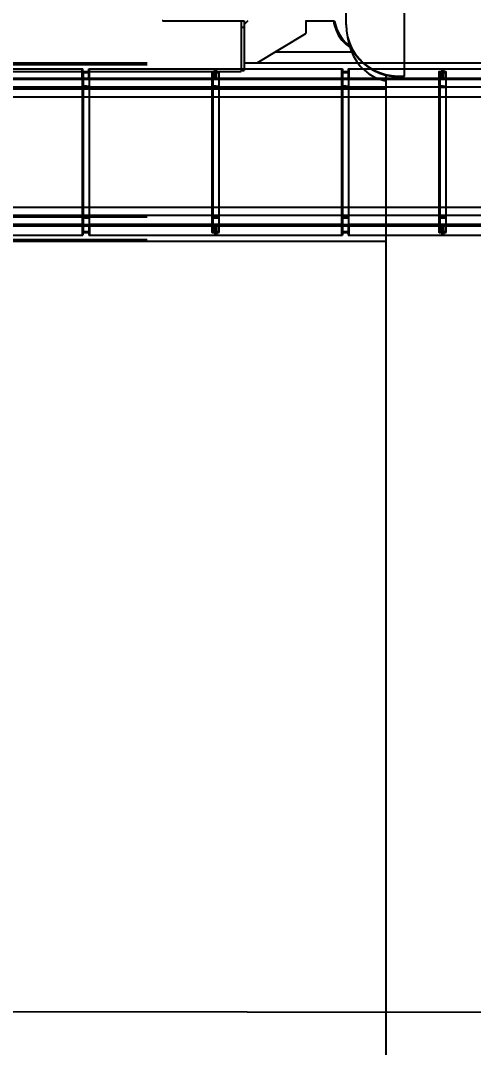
# Model space of a CAD drawing. Header units: millimetres. Extents: x 150209.93 to 150215.05, y 136675.65 to 136679.93.
# Drawn here: x 150213.4369 to 150213.5068, y 136678.6194 to 136678.7776 of the extents above; entities that cross this region are included whole.
import ezdxf

# ---------------------------------------------------------------- set-up
doc = ezdxf.new("R2010")
doc.units = ezdxf.units.MM
doc.header["$LTSCALE"] = 0.25
for name, pattern in [('XKITLINE00', [0]), ('XKITLINE02', [4, 2, -2]), ('XKITLINE03', [6, 3, -1, 1, -1])]:
    doc.linetypes.add(name, pattern=pattern)
doc.styles.add('ROMANS', font='romans.shx')
doc.dimstyles.new('MD300', dxfattribs={"dimtxt": 2.5, "dimasz": 2.5, "dimexe": 1, "dimexo": 1, "dimgap": 0.5, "dimtad": 1, "dimdec": 1, "dimlfac": 50, "dimrnd": 0.5, "dimdsep": 46, "dimtxsty": 'ROMANS', "dimcen": 1, "dimclrd": 146, "dimclre": 146, "dimclrt": 30, "dimadec": 1, "dimazin": 2, "dimtfac": 1, "dimtdec": 1, "dimtmove": 0, "dimatfit": 1, "dimfxl": 1, "dimtolj": 1, "dimtzin": 0, "dimlwd": -1, "dimlwe": -1, "dimarcsym": 0})

# ---------------------------------------------------------------- blocks, each defined once
blk = doc.blocks.new('çatıı')
at = {"color": 8, "linetype": 'XKITLINE00'}
for p, q in [((22838.23, 15690.68), (22838.23, 15790.25)), ((22793.23, 15730.36), (22793.23, 15750.58)), ((22651.55, 15733.86), (22651.91, 15733.72)), ((22651.91, 15733.72), (22652.29, 15733.67)), ((22652.29, 15733.67), (22712.29, 15733.67)), ((22712.29, 15733.67), (22712.29, 15729.34)), ((22712.29, 15733.67), (22714.79, 15733.67)), ((22714.79, 15730.77), (22717.79, 15733.77)), ((22714.79, 15733.67), (22714.79, 15728.66)), ((22762.29, 15733.77), (22762.29, 15723.77)), ((22762.3, 15733.67), (22784.25, 15733.67)), ((22783.47, 15733.67), (22784.01, 15730.85)), ((22784.25, 15733.67), (22784.75, 15731.14)), ((22712.29, 15729.34), (22712.29, 15724.07)), ((22712.29, 15728.66), (22714.79, 15728.66)), ((22712.29, 15724.07), (22712.29, 15719.04)), ((22714.79, 15728.66), (22714.79, 15723.79)), ((22714.79, 15723.79), (22714.79, 15719.14)), ((22724.79, 15701.27), (22762.29, 15723.77)), ((22784.01, 15730.85), (22785.5, 15726.43)), ((22784.75, 15731.14), (22786.18, 15726.86)), ((22785.5, 15726.43), (22787.52, 15722.35)), ((22786.18, 15726.86), (22788.14, 15722.91)), ((22793.23, 15730.74), (22793.52, 15725.96)), ((22793.23, 15730.36), (22793.52, 15725.57)), ((22793.52, 15725.96), (22794.39, 15721.24)), ((22793.52, 15725.57), (22794.39, 15720.86)), ((22712.29, 15719.04), (22712.29, 15714.31)), ((22714.79, 15719.14), (22714.79, 15714.76)), ((22787.52, 15722.35), (22790.03, 15718.71)), ((22788.14, 15722.91), (22790.57, 15719.38)), ((22790.03, 15718.71), (22792.97, 15715.6)), ((22790.57, 15719.38), (22793.42, 15716.37)), ((22793.42, 15716.37), (22795.69, 15714.65)), ((22794.39, 15721.24), (22795.83, 15716.67)), ((22794.39, 15720.86), (22795.83, 15716.29)), ((22794.44, 15720.69), (22794.55, 15719.7)), ((22794.55, 15719.7), (22795.57, 15715.01)), ((22795.83, 15716.67), (22797.81, 15712.3)), ((22795.83, 15716.29), (22797.81, 15711.92)), ((22712.29, 15714.31), (22712.29, 15709.97)), ((22712.29, 15709.97), (22712.29, 15706.07)), ((22714.79, 15714.76), (22714.79, 15710.72)), ((22714.79, 15710.72), (22714.79, 15707.05)), ((22738.96, 15709.77), (22797.41, 15709.77)), ((22792.97, 15715.6), (22796.18, 15713.16)), ((22795.57, 15715.01), (22797.07, 15710.5)), ((22797.07, 15710.5), (22799.04, 15706.22)), ((22797.81, 15712.3), (22800.31, 15708.2)), ((22797.81, 15711.92), (22800.31, 15707.82)), ((22800.31, 15708.2), (22803.29, 15704.43)), ((22712.29, 15706.07), (22712.29, 15702.66)), ((22712.29, 15702.66), (22712.29, 15699.81)), ((22714.79, 15707.05), (22714.79, 15703.82)), ((22714.79, 15703.82), (22714.79, 15701.06)), ((22714.79, 15701.27), (22724.79, 15701.27)), ((22714.79, 15701.06), (22714.79, 15698.8)), ((22799.04, 15706.22), (22801.45, 15702.25)), ((22800.31, 15707.82), (22803.29, 15704.05)), ((22801.45, 15702.25), (22804.25, 15698.64)), ((22803.29, 15704.43), (22806.7, 15701.04)), ((22803.29, 15704.05), (22806.7, 15700.66)), ((22806.7, 15701.04), (22810.5, 15698.09)), ((22806.7, 15700.66), (22810.5, 15697.7)), ((20275, 15694.57), (22712.3, 15694.57)), ((22712.29, 15699.81), (22712.29, 15697.54)), ((22712.29, 15697.54), (22712.3, 15695.9)), ((22712.3, 15695.9), (22712.3, 15694.91)), ((22712.3, 15695.35), (22714.8, 15695.35)), ((22712.3, 15694.91), (22712.3, 15694.57)), ((22714.79, 15698.8), (22714.79, 15697.09)), ((22714.79, 15697.09), (22714.8, 15695.93)), ((22714.8, 15695.93), (22714.8, 15695.35)), ((22804.25, 15698.64), (22807.41, 15695.45)), ((22807.41, 15695.45), (22810.89, 15692.71)), ((22810.5, 15698.09), (22814.64, 15695.61)), ((22810.5, 15697.7), (22814.64, 15695.23)), ((22810.89, 15692.71), (22814.63, 15690.48)), ((22814.64, 15695.61), (22819.04, 15693.64)), ((22814.64, 15695.23), (22819.04, 15693.26)), ((22819.04, 15693.64), (22823.65, 15692.22)), ((22819.04, 15693.26), (22823.65, 15691.83)), ((22823.65, 15692.22), (22828.41, 15691.35)), ((22814.63, 15690.48), (22818.58, 15688.77)), ((22818.58, 15688.77), (22822.68, 15687.62)), ((22822.68, 15687.62), (22823.8, 15687.47)), ((22823.65, 15691.83), (22828.41, 15690.97)), ((22823.8, 15691.81), (22823.8, 14354.32)), ((22828.41, 15691.35), (22833.23, 15691.06)), ((22828.41, 15690.97), (22833.23, 15690.68)), ((22833.23, 15691.06), (22838.23, 15691.06)), ((22833.23, 15691.06), (22833.23, 15690.68)), ((22833.23, 15690.68), (22838.23, 15690.68))]:
    blk.add_line(p, q, dxfattribs=at)
at = {"color": 116, "linetype": 'XKITLINE02', "true_color": 0x136734}
for p, q in [((22140, 15701.25), (22714.79, 15701.25)), ((22140, 15700.4), (22956.46, 15700.4)), ((22802.22, 15701.25), (22956.46, 15701.25)), ((22140, 15699.87), (22953.65, 15699.87)), ((22492.75, 15696.55), (22590.42, 15696.55)), ((22589.83, 15688.55), (22589.83, 15696.55)), ((22590, 15694.57), (22595.5, 15694.57)), ((22590, 15682.57), (22590, 15694.57)), ((22590, 15590.07), (22590, 15694.57)), ((22590, 15694.57), (22595.5, 15694.57)), ((22590.42, 15689.35), (22590.42, 15696.55)), ((22590.7, 15570.57), (22590.7, 15694.57)), ((22590.7, 15693.51), (22595.5, 15693.89)), ((22590.7, 15683.64), (22590.7, 15693.51)), ((22594.89, 15689.35), (22594.89, 15696.55)), ((22594.89, 15696.55), (22692.75, 15696.55)), ((22595.47, 15688.55), (22595.47, 15696.55)), ((22595.5, 15693.89), (22595.5, 15694.57)), ((22595.5, 15570.57), (22595.5, 15694.57)), ((22690, 15694.57), (22695.5, 15694.57)), ((22690, 15682.57), (22690, 15694.57)), ((22690, 15590.07), (22690, 15694.57)), ((22690, 15694.57), (22695.5, 15694.57)), ((22690.7, 15570.57), (22690.7, 15694.57)), ((22690.7, 15693.51), (22695.5, 15693.89)), ((22690.7, 15683.64), (22690.7, 15693.51)), ((22692.17, 15689.35), (22692.17, 15696.55)), ((22692.75, 15696.55), (22790.42, 15696.55)), ((22692.75, 15688.55), (22692.75, 15696.55)), ((22692.75, 15688.55), (22692.75, 15696.55)), ((22693.33, 15689.35), (22693.33, 15696.55)), ((22695.5, 15693.89), (22695.5, 15694.57)), ((22695.5, 15570.57), (22695.5, 15694.57)), ((22789.83, 15696.55), (22789.83, 15688.55)), ((22790, 15590.07), (22790, 15694.57)), ((22790, 15694.57), (22795.5, 15694.57)), ((22790, 15694.57), (22795.5, 15694.57)), ((22790, 15682.57), (22790, 15694.57)), ((22790.42, 15696.55), (22790.42, 15689.35)), ((22790.7, 15570.57), (22790.7, 15694.57)), ((22790.7, 15693.51), (22795.5, 15693.89)), ((22790.7, 15683.64), (22790.7, 15693.51)), ((22794.81, 15696.55), (22794.81, 15689.35)), ((22794.81, 15696.55), (22795.47, 15696.55)), ((22794.81, 15696.55), (22867.75, 15696.55)), ((22795.47, 15696.55), (22795.47, 15688.55)), ((22795.5, 15570.57), (22795.5, 15694.57)), ((22795.5, 15693.89), (22795.5, 15694.57)), ((22865, 15570.57), (22865, 15694.57)), ((22865, 15694.57), (22870.5, 15694.57)), ((22865, 15694.57), (22870.5, 15694.57)), ((22865, 15682.57), (22865, 15694.57)), ((22865.7, 15570.57), (22865.7, 15694.57)), ((22865.7, 15693.51), (22870.5, 15693.89)), ((22865.7, 15683.64), (22865.7, 15693.51)), ((22867.09, 15696.55), (22867.09, 15689.35)), ((22867.75, 15696.55), (22867.75, 15688.55)), ((22867.75, 15696.55), (22868.4, 15696.55)), ((22867.75, 15696.55), (22867.75, 15688.55)), ((22867.75, 15696.55), (22940.02, 15696.55)), ((22868.4, 15696.55), (22868.4, 15689.35)), ((22870.5, 15570.57), (22870.5, 15694.57)), ((22870.5, 15693.89), (22870.5, 15694.57)), ((22492.75, 15688.55), (22595.65, 15688.55)), ((22493.33, 15689.35), (22595.65, 15689.35)), ((22589.66, 15689.35), (22589.66, 15688.55)), ((22589.66, 15689.35), (22692.17, 15689.35)), ((22589.66, 15688.55), (22692.75, 15688.55)), ((22595.65, 15689.35), (22595.65, 15688.55)), ((22686.94, 15689.35), (22686.94, 15688.55)), ((22690, 15688.55), (22692.75, 15688.55)), ((22692.75, 15688.55), (22795.65, 15688.55)), ((22693.33, 15689.35), (22795.65, 15689.35)), ((22698.56, 15689.35), (22698.56, 15688.55)), ((22788.93, 15689.35), (22788.93, 15688.55)), ((22788.93, 15689.35), (22794.81, 15689.35)), ((22788.93, 15688.55), (22795.47, 15688.55)), ((22792.19, 15688.55), (22861.21, 15688.55)), ((22792.2, 15689.35), (22861.21, 15689.35)), ((22794.81, 15689.35), (22867.09, 15689.35)), ((22795.47, 15688.55), (22867.75, 15688.55)), ((22795.65, 15689.35), (22795.65, 15688.55)), ((22861.21, 15689.35), (22861.21, 15688.55)), ((22861.21, 15689.35), (22867.09, 15689.35)), ((22861.21, 15688.55), (22867.75, 15688.55)), ((22867.75, 15688.55), (22874.3, 15688.55)), ((22867.75, 15688.55), (22939.36, 15688.55)), ((22868.4, 15689.35), (22874.3, 15689.35)), ((22868.4, 15689.35), (22940.02, 15689.35)), ((22874.3, 15689.35), (22874.3, 15688.55)), ((22874.3, 15689.35), (22945.92, 15689.35)), ((22874.3, 15688.55), (22945.92, 15688.55)), ((22140, 15682.63), (22953.65, 15682.64)), ((22140, 15682.57), (22997.13, 15682.57)), ((22140, 15682.1), (22956.46, 15682.1)), ((22140, 15681.72), (22996.55, 15681.72)), ((22140, 15681.25), (22956.46, 15681.25)), ((22590, 15682.57), (22595.5, 15682.57)), ((22590.7, 15683.64), (22595.5, 15683.25)), ((22595.5, 15682.57), (22595.5, 15683.25)), ((22690, 15682.57), (22695.5, 15682.57)), ((22690.7, 15683.64), (22695.5, 15683.25)), ((22695.5, 15682.57), (22695.5, 15683.25)), ((22790, 15682.57), (22795.5, 15682.57)), ((22790.7, 15683.64), (22795.5, 15683.25)), ((22795.5, 15682.57), (22795.5, 15683.25)), ((22865, 15682.57), (22870.5, 15682.57)), ((22865.7, 15683.64), (22870.5, 15683.25)), ((22870.5, 15682.57), (22870.5, 15683.25)), ((22823.8, 15675.07), (22976.2, 15675.07)), ((22590, 15570.57), (22590, 15590.07)), ((22595.5, 15570.57), (22595.5, 15590.07)), ((22690, 15570.57), (22690, 15590.07)), ((22695.5, 15570.57), (22695.5, 15590.07)), ((22790, 15570.57), (22790, 15590.07)), ((22795.5, 15570.57), (22795.5, 15590.07)), ((22823.8, 15590.07), (22997.13, 15590.07)), ((22140, 15583.42), (22996.55, 15583.42)), ((22140, 15583.02), (22956.46, 15583.02)), ((22140, 15582.57), (22997.13, 15582.57)), ((22140, 15582.49), (22953.65, 15582.49)), ((22590, 15582.57), (22595.5, 15582.57)), ((22590, 15570.57), (22590, 15582.57)), ((22590.7, 15581.51), (22595.5, 15581.89)), ((22590.7, 15571.64), (22590.7, 15581.51)), ((22595.5, 15581.89), (22595.5, 15582.57)), ((22690, 15582.57), (22695.5, 15582.57)), ((22690, 15570.57), (22690, 15582.57)), ((22690.7, 15581.51), (22695.5, 15581.89)), ((22690.7, 15571.64), (22690.7, 15581.51)), ((22695.5, 15581.89), (22695.5, 15582.57)), ((22790, 15582.57), (22795.5, 15582.57)), ((22790, 15570.57), (22790, 15582.57)), ((22790.7, 15581.51), (22795.5, 15581.89)), ((22790.7, 15571.64), (22790.7, 15581.51)), ((22795.5, 15581.89), (22795.5, 15582.57)), ((22823.8, 15583.87), (22956.46, 15583.87)), ((22865, 15582.57), (22870.5, 15582.57)), ((22865, 15570.57), (22865, 15582.57)), ((22865.7, 15581.51), (22870.5, 15581.89)), ((22865.7, 15571.64), (22865.7, 15581.51)), ((22870.5, 15581.89), (22870.5, 15582.57)), ((22492.75, 15576.57), (22595.65, 15576.57)), ((22493.33, 15575.77), (22595.65, 15575.77)), ((22589.66, 15576.57), (22692.75, 15576.57)), ((22589.66, 15576.57), (22589.66, 15575.77)), ((22589.66, 15575.77), (22692.17, 15575.77)), ((22589.83, 15576.57), (22589.83, 15568.57)), ((22590.42, 15575.77), (22590.42, 15568.57)), ((22594.89, 15575.77), (22594.89, 15568.57)), ((22595.47, 15576.57), (22595.47, 15568.57)), ((22595.65, 15576.57), (22595.65, 15575.77)), ((22686.94, 15576.57), (22686.94, 15575.77)), ((22692.17, 15575.77), (22692.17, 15568.57)), ((22692.75, 15576.57), (22795.65, 15576.57)), ((22692.75, 15568.57), (22692.75, 15576.57)), ((22692.75, 15568.57), (22692.75, 15576.57)), ((22693.33, 15575.77), (22795.65, 15575.77)), ((22693.33, 15575.77), (22693.33, 15568.57)), ((22698.56, 15576.57), (22698.56, 15575.77)), ((22788.93, 15576.57), (22867.75, 15576.57)), ((22788.93, 15576.57), (22788.93, 15575.77)), ((22788.93, 15575.77), (22867.09, 15575.77)), ((22789.83, 15576.57), (22789.83, 15568.57)), ((22790.42, 15575.77), (22790.42, 15568.57)), ((22794.81, 15575.77), (22794.81, 15568.57)), ((22795.47, 15576.57), (22795.47, 15568.57)), ((22795.65, 15576.57), (22795.65, 15575.77)), ((22861.21, 15576.57), (22861.21, 15575.77)), ((22867.09, 15575.77), (22867.09, 15568.57)), ((22867.75, 15576.57), (22867.75, 15568.57)), ((22867.75, 15576.57), (22945.92, 15576.57)), ((22867.75, 15576.57), (22867.75, 15568.57)), ((22868.4, 15575.77), (22945.92, 15575.77)), ((22868.4, 15575.77), (22868.4, 15568.57)), ((22874.3, 15576.57), (22874.3, 15575.77)), ((22492.75, 15568.57), (22590.42, 15568.57)), ((22590, 15570.57), (22595.5, 15570.57)), ((22590, 15570.57), (22595.5, 15570.57)), ((22590.7, 15571.64), (22595.5, 15571.25)), ((22594.89, 15568.57), (22692.75, 15568.57)), ((22595.5, 15570.57), (22595.5, 15571.25)), ((22690, 15570.57), (22695.5, 15570.57)), ((22690, 15570.57), (22695.5, 15570.57)), ((22690.7, 15571.64), (22695.5, 15571.25)), ((22692.75, 15568.57), (22790.42, 15568.57)), ((22695.5, 15570.57), (22695.5, 15571.25)), ((22790, 15570.57), (22795.5, 15570.57)), ((22790, 15570.57), (22795.5, 15570.57)), ((22790.7, 15571.64), (22795.5, 15571.25)), ((22794.81, 15568.57), (22867.75, 15568.57)), ((22795.5, 15570.57), (22795.5, 15571.25)), ((22865, 15570.57), (22870.5, 15570.57)), ((22865, 15570.57), (22870.5, 15570.57)), ((22865.7, 15571.64), (22870.5, 15571.25)), ((22867.75, 15568.57), (22940.02, 15568.57)), ((22870.5, 15570.57), (22870.5, 15571.25)), ((22140, 15565.25), (22953.65, 15565.26)), ((22140, 15564.72), (22956.46, 15564.72)), ((22140, 15563.87), (22956.46, 15563.87))]:
    blk.add_line(p, q, dxfattribs=at)
at = {"color": 7, "linetype": 'XKITLINE00'}
for p, q in [((22714.79, 15701.25), (22802.22, 15701.25)), ((22140, 15681.25), (22823.8, 15681.25)), ((22140, 15675.07), (22823.8, 15675.07)), ((22590, 15590.07), (22590, 15675.07)), ((22595.5, 15590.07), (22595.5, 15675.07)), ((22690, 15590.07), (22690, 15675.07)), ((22695.5, 15590.07), (22695.5, 15675.07)), ((22790, 15590.07), (22790, 15675.07)), ((22795.5, 15590.07), (22795.5, 15675.07)), ((22140, 15590.07), (22823.8, 15590.07)), ((22140, 15583.87), (22823.8, 15583.87)), ((22140, 15563.87), (22823.8, 15563.87))]:
    blk.add_line(p, q, dxfattribs=at)
at = {"color": 1, "linetype": 'XKITLINE03'}
for p, q in [((22590, 15570.57), (22590, 15694.57)), ((22690, 15570.57), (22690, 15694.57)), ((22790, 15570.57), (22790, 15694.57)), ((22865, 15570.57), (22865, 15694.57)), ((22492.75, 15688.55), (22589.83, 15688.55)), ((22595.47, 15688.55), (22692.75, 15688.55)), ((22692.75, 15688.55), (22789.83, 15688.55)), ((22795.47, 15688.55), (22867.75, 15688.55)), ((22867.75, 15688.55), (22939.36, 15688.55)), ((22997.13, 15682.57), (22140, 15682.57)), ((22140, 15582.57), (22987.13, 15582.57)), ((22589.83, 15576.57), (22492.75, 15576.57)), ((22692.75, 15576.57), (22595.47, 15576.57)), ((22789.83, 15576.57), (22692.75, 15576.57)), ((22867.75, 15576.57), (22795.47, 15576.57)), ((22939.36, 15576.57), (22867.75, 15576.57))]:
    blk.add_line(p, q, dxfattribs=at)
at = {"color": 1, "linetype": 'XKITLINE00'}
for centre in [(22590, 15694.57), (22690, 15694.57), (22790, 15694.57), (22865, 15694.57), (22589.83, 15688.55), (22595.47, 15688.55), (22692.75, 15688.55), (22692.75, 15688.55), (22789.83, 15688.55), (22795.47, 15688.55), (22867.75, 15688.55), (22867.75, 15688.55), (22590, 15682.57), (22690, 15682.57), (22790, 15682.57), (22865, 15682.57), (22590, 15582.57), (22690, 15582.57), (22790, 15582.57), (22865, 15582.57), (22589.83, 15576.57), (22595.47, 15576.57), (22692.75, 15576.57), (22692.75, 15576.57), (22789.83, 15576.57), (22795.47, 15576.57), (22867.75, 15576.57), (22867.75, 15576.57), (22590, 15570.57), (22690, 15570.57), (22790, 15570.57), (22865, 15570.57)]:
    blk.add_circle(centre, 0.05, dxfattribs=at)
blk = doc.blocks.new('*D6')
at = {"color": 146, "transparency": 16777216}
for p, q in [((150212.86359, 136678.62603), (150213.5279, 136678.6248)), ((150212.83196, 136677.74497), (150212.83174, 136677.62609)), ((150213.55627, 136677.74363), (150213.55605, 136677.62475))]:
    blk.add_line(p, q, dxfattribs=at)
for points in [[(150212.8636, 136678.63103), (150212.86358, 136678.62103), (150212.83359, 136678.62609)], [(150213.52791, 136678.6298), (150213.52789, 136678.6198), (150213.5579, 136678.62475)]]:
    blk.add_solid(points, dxfattribs=at)
at = {"layer": 'DEFPOINTS', "color": 0, "transparency": 16777216}
for p in [(150212.83381, 136678.74497), (150213.55812, 136678.74363), (150213.5579, 136678.62475)]:
    blk.add_point(p, dxfattribs=at)
at = {"color": 30, "transparency": 16777216, "insert": (150213.19579, 136678.65042), "char_height": 0.03, "attachment_point": 5, "rotation": 359.894, "style": 'ROMANS'}
blk.add_mtext('\\A1;36', dxfattribs=at)

msp = doc.modelspace()

# ---------------------------------------------------------------- block references
at = {"xscale": 0.0002000170049888334, "yscale": 0.0002000170049888334, "zscale": 0.0002000170049888334}
msp.add_blockref('çatıı', (150208.92807, 136675.63059), dxfattribs=at)

# ---------------------------------------------------------------- dimensions: what is measured, and where the dimension line sits
dim = msp.add_aligned_dim(p1=(150212.83381, 136678.74497), p2=(150213.55812, 136678.74363), distance=-0.11888, dimstyle='MD300', override={"dimtxt": 0.03, "dimasz": 0.03, "dimgap": 0.01})
dim.commit()
dim.dimension.update_dxf_attribs({"geometry": '*D6', "text_midpoint": (150213.19579, 136678.65042)})

doc.saveas('drawing.dxf')
